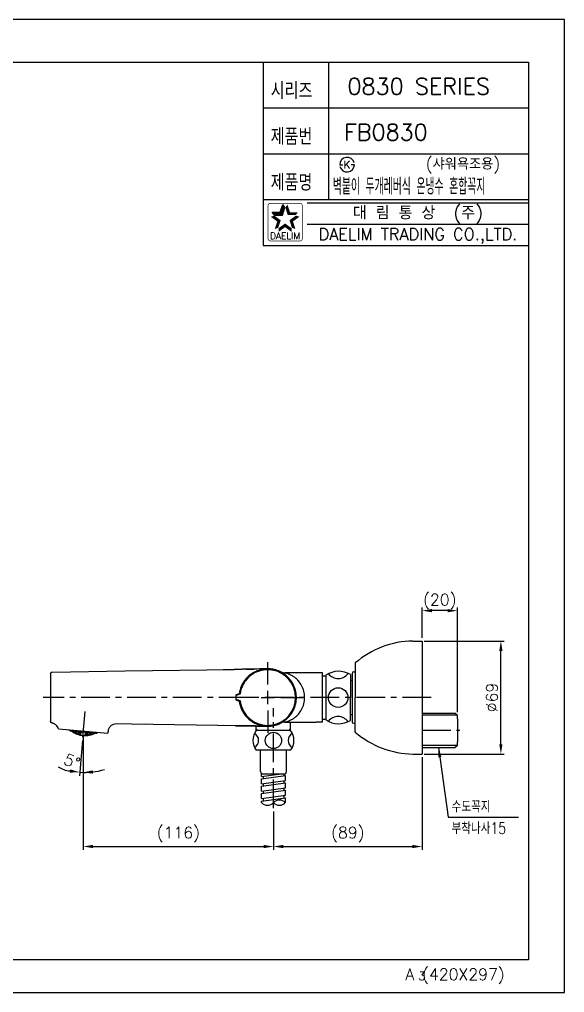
# Model space of a CAD drawing. Extents: x 19886 to 20306, y -169 to 128.
# Drawn here: x 20139.8 to 20306.1, y -168.7 to 128.3 of the extents above; entities that cross this region are included whole.
import ezdxf
from ezdxf.enums import TextEntityAlignment as Align

# ---------------------------------------------------------------- set-up
doc = ezdxf.new("R2010")
doc.units = 0
doc.header["$LTSCALE"] = 7
doc.header["$MEASUREMENT"] = 0
doc.linetypes.add('CENTER', pattern=[2, 1.25, -0.25, 0.25, -0.25])
doc.layers.get('0').update_dxf_attribs({"color": 2, "linetype": 'CONTINUOUS'})
for name, color, linetype in [('CL', 1, 'CENTER'), ('D', 2, 'CONTINUOUS'), ('DIM', 2, 'CONTINUOUS'), ('DWG', 7, 'CONTINUOUS'), ('TXT', 4, 'CONTINUOUS')]:
    doc.layers.add(name, color=color, linetype=linetype)
doc.styles.add('GHS', font='romans', dxfattribs={"bigfont": 'ghs'})
doc.styles.add('HAN', font='TXT.shx', dxfattribs={"bigfont": 'GHS.shx'})
doc.styles.add('ROMANS', font='romans')
doc.dimstyles.new('STANDARD$7', dxfattribs={"dimtxt": 3.5, "dimasz": 3, "dimexe": 1, "dimexo": 1, "dimgap": 1, "dimtad": 1, "dimdec": 4, "dimzin": 0, "dimdsep": 46, "dimtxsty": 'GHS', "dimcen": 1, "dimclrd": 256, "dimclre": 256, "dimclrt": 2, "dimadec": 4, "dimazin": 0, "dimtfac": 1, "dimtdec": 4, "dimtmove": 2, "dimatfit": 2, "dimfxl": 0, "dimtolj": 1, "dimtzin": 0, "dimlwd": -1, "dimlwe": -1, "dimarcsym": 0})

# ---------------------------------------------------------------- blocks, each defined once
blk = doc.blocks.new('BORDER')
for p, q in [((1, 1), (0, 1)), ((1, 0), (1, 1)), ((0, 0), (1, 0))]:
    blk.add_line(p, q)
blk = doc.blocks.new('KS')
at = {"layer": 'D'}
for p, q in [((-2.25, 0), (-1.75, 0)), ((-1.75, 0), (-1.25, 0)), ((1.75, 0), (1.25, 0)), ((2.25, 0), (1.75, 0))]:
    blk.add_line(p, q, dxfattribs=at)
for start, end in [(15, 180), (195, 0)]:
    blk.add_arc((0, 0), 2.25, start, end, dxfattribs=at)
at = {"layer": 'D', "style": 'HAN'}
blk.add_text('K', height=2.39, dxfattribs=at).set_placement((0, 0), align=Align.MIDDLE)

msp = doc.modelspace()

# ---------------------------------------------------------------- hatches: boundary and pattern name
at = {"layer": 'D', "ltscale": 0.6}
h = msp.add_hatch(dxfattribs=at)
h.set_pattern_fill('HONEY', color=256, scale=3, angle=-5)
h.set_pattern_definition([(355, (17453.63966, -361.70037), (0.588664175, 0.274498613), [0.375, -0.75]), (115, (17453.63966, -361.70037), (-0.53205486, 0.372548824), [0.375, -0.75]), (55, (17453.63966, -361.70037), (0.056609315, 0.647047437), [-0.75, 0.375])])
h.paths.add_polyline_path([(20160.23, -90.27, 0.104208), (20162.92, -89.52), (20160.32, -89.29)])
h.paths.add_polyline_path([(20158.19, -90.09), (20158.27, -89.11), (20155.67, -88.88, 0.104208)])

# ---------------------------------------------------------------- linework, layer by layer
at = {"color": 7}
for p, q in [((20214.15, 115.3), (20214.15, 59.3)), ((20234.15, 115.3), (20234.15, 73.3)), ((20214.15, 101.3), (20295.15, 101.3)), ((20214.15, 87.3), (20295.15, 87.3)), ((20214.15, 73.3), (20295.15, 73.3)), ((20214.15, 59.3), (20295.15, 59.3))]:
    msp.add_line(p, q, dxfattribs=at)
at = {"color": 2}
for p, q in [((20219.39, 69.48), (20220.14, 71.79)), ((20220.8, 70.87), (20220.14, 71.79)), ((20216.96, 69.48), (20219.39, 69.48)), ((20217.63, 68.57), (20216.96, 69.48)), ((20217.63, 68.57), (20220.05, 68.57)), ((20220.05, 68.57), (20220.8, 70.87))]:
    msp.add_line(p, q, dxfattribs=at)
at = {"color": 2, "linetype": 'Continuous'}
for p, q in [((20227.65, 72.3), (20295.15, 72.3)), ((20227.65, 65.8), (20295.15, 65.8))]:
    msp.add_line(p, q, dxfattribs=at)
at = {"color": 7, "linetype": 'Continuous'}
for p, q in [((20212.07, -88.75), (20212.07, -87.35)), ((20222.57, -88.76), (20222.57, -86.16))]:
    msp.add_line(p, q, dxfattribs=at)
at = {"color": 2, "linetype": 'Continuous', "const_width": 0.2}
for points in [[(20215.63, 71.43, -0.414214), (20216.38, 72.18)], [(20215.63, 61.43), (20215.63, 71.43, -1)], [(20216.38, 72.18), (20225.38, 72.18, -0.414214), (20226.13, 71.43, 0.043396)], [(20226.13, 71.43), (20226.13, 61.43, -0.414214), (20225.38, 60.68)], [(20225.38, 60.68), (20216.63, 60.68, -0.414214), (20215.63, 61.43, 0.672398)]]:
    msp.add_lwpolyline(points, format="xyb", dxfattribs=at)
at = {"color": 2}
for points in [[(20219.39, 69.48), (20220.05, 68.57), (20220.14, 71.79), (20220.8, 70.87)], [(20221.61, 71.79), (20220.95, 70.87), (20222.36, 69.48), (20221.7, 68.57)], [(20218.47, 66.65), (20219.54, 67), (20216.5, 68.08), (20217.58, 68.43)], [(20216.96, 69.48), (20217.63, 68.57), (20219.39, 69.48), (20220.05, 68.57)], [(20222.36, 69.48), (20221.7, 68.57), (20224.79, 69.48), (20224.12, 68.57)], [(20225.25, 68.08), (20224.17, 68.43), (20223.28, 66.65), (20222.21, 67)], [(20217.72, 64.35), (20218.79, 64.7), (20218.47, 66.65), (20219.54, 67)], [(20220.88, 64.9), (20220.88, 66.03), (20218.91, 63.48), (20218.91, 64.61)], [(20222.84, 63.48), (20222.84, 64.61), (20220.88, 64.9), (20220.88, 66.03)], [(20223.28, 66.65), (20222.21, 67), (20224.03, 64.35), (20222.96, 64.7)]]:
    msp.add_solid(points, dxfattribs=at)
at = {"layer": 'CL', "color": 1}
for p, q in [((20215.57, -74.66), (20215.57, -67.91)), ((20215.57, -80.66), (20215.57, -76.66)), ((20265.41, -78.66), (20147.07, -78.66)), ((20211.57, -78.66), (20204.82, -78.66)), ((20213.57, -78.66), (20217.57, -78.66)), ((20219.57, -78.66), (20226.32, -78.66)), ((20215.57, -82.66), (20215.57, -89.41)), ((20217.32, -112.42), (20217.32, -81.94))]:
    msp.add_line(p, q, dxfattribs=at)
at = {"layer": 'CL'}
for p, q in [((20159.16, -90.75), (20159.84, -82.97)), ((20262.72, -88.66), (20274.17, -88.66))]:
    msp.add_line(p, q, dxfattribs=at)
at = {"layer": 'D'}
for p, q in [((20273.29, -84.01), (20262.72, -84.01)), ((20273.29, -93.31), (20262.72, -93.31))]:
    msp.add_line(p, q, dxfattribs=at)
at = {"layer": 'D', "ltscale": 0.7}
for p, q in [((20212.41, -88.75), (20212.08, -88.18)), ((20222.23, -88.75), (20222.56, -88.18))]:
    msp.add_line(p, q, dxfattribs=at)
at = {"layer": 'D'}
for centre, start, end in [((20215.51, -109.08), 222.5796, 317.4204), ((20219.13, -112.41), 42.5796, 137.4204), ((20219.13, -109.08), 222.5796, 317.4204)]:
    msp.add_arc(centre, 2.46, start, end, dxfattribs=at)
at = {"layer": 'DIM', "ltscale": 0.6}
for p, q in [((20262.72, -60.41), (20262.72, -51.14)), ((20270.44, -52.14), (20265.72, -52.14)), ((20273.44, -83.16), (20273.44, -51.14)), ((20263.27, -61.41), (20287.73, -61.41)), ((20286.73, -92.91), (20286.73, -64.41)), ((20159.07, -91.75), (20158.13, -102.51)), ((20159.3, -90.2), (20159.3, -125.13)), ((20262.72, -96.91), (20262.72, -125.13)), ((20263.27, -95.91), (20287.73, -95.91)), ((20217.32, -113.42), (20217.32, -125.13)), ((20217.32, -113.42), (20217.32, -125.13)), ((20162.3, -124.13), (20214.32, -124.13)), ((20220.32, -124.13), (20259.72, -124.13))]:
    msp.add_line(p, q, dxfattribs=at)
at = {"layer": 'DIM', "extrusion": (0, 0, -1)}
msp.add_line((20270.59, -115.17), (20292.08, -115.17), dxfattribs=at)
at = {"layer": 'DIM', "ltscale": 0.6}
for centre, radius, start, end in [((20156.22, -92.61), 8.52, 237.1647, 263.4581), ((20159.65, -80.07), 21.45, 266.1879, 286.6414)]:
    msp.add_arc(centre, radius, start, end, dxfattribs=at)
for points in [[(20265.72, -51.64), (20265.72, -52.64), (20262.72, -52.14)], [(20270.44, -51.64), (20270.44, -52.64), (20273.44, -52.14)], [(20286.23, -64.41), (20287.23, -64.41), (20286.73, -61.41)], [(20286.23, -92.91), (20287.23, -92.91), (20286.73, -95.91)], [(20155.31, -100.58), (20155.18, -101.57), (20158.22, -101.47)], [(20162.22, -101.88), (20162.18, -100.88), (20159.2, -101.52)], [(20162.3, -123.63), (20162.3, -124.63), (20159.3, -124.13)], [(20214.32, -123.63), (20214.32, -124.63), (20217.32, -124.13)], [(20220.32, -123.63), (20220.32, -124.63), (20217.32, -124.13)], [(20259.72, -123.63), (20259.72, -124.63), (20262.72, -124.13)]]:
    msp.add_solid(points, dxfattribs=at)
at = {"layer": 'DWG'}
for p, q in [((20259.88, -61.41), (20262.72, -61.41)), ((20262.72, -61.41), (20262.72, -95.91)), ((20242.22, -68.27), (20242.22, -78.66)), ((20149.82, -70.9), (20172.09, -70.56)), ((20172.09, -70.56), (20205.29, -70.06)), ((20202.01, -70.11), (20203.67, -70.09)), ((20203.67, -70.09), (20206.51, -70.04)), ((20208.56, -70.01), (20205.29, -70.06)), ((20206.5, -70.04), (20205.79, -70.06)), ((20206.51, -70.04), (20207.11, -70.03)), ((20207.11, -70.03), (20207.73, -70.02)), ((20209.69, -70), (20208.56, -70.01)), ((20208.88, -70.01), (20209.69, -70)), ((20211.13, -69.98), (20209.69, -70)), ((20209.69, -70), (20209.78, -70)), ((20209.78, -70), (20210.88, -69.98)), ((20211.19, -69.98), (20209.97, -69.99)), ((20212.15, -69.96), (20211.13, -69.98)), ((20212.22, -69.96), (20211.19, -69.98)), ((20211.51, -70.91), (20211.75, -71.07)), ((20211.75, -71.07), (20211.76, -70.78)), ((20213.12, -69.93), (20212.22, -69.96)), ((20212.77, -70.37), (20212.98, -70.56)), ((20213.04, -70.28), (20212.98, -70.56)), ((20214.1, -70.03), (20214.28, -70.26)), ((20214.28, -70.26), (20214.39, -69.99)), ((20214.94, -69.9), (20214.71, -69.9)), ((20215.61, -70.16), (20215.47, -69.91)), ((20215.76, -69.91), (20215.61, -70.16)), ((20216.84, -70), (20216.94, -70.27)), ((20216.94, -70.27), (20217.12, -70.05)), ((20217.12, -70.06), (20217.11, -70.06)), ((20217.12, -70.05), (20217.12, -70.04)), ((20218.18, -70.31), (20218.24, -70.59)), ((20218.24, -70.59), (20218.45, -70.4)), ((20218.45, -70.4), (20218.44, -70.39)), ((20218.44, -70.41), (20218.44, -70.41)), ((20219.46, -70.82), (20219.45, -70.82)), ((20219.45, -70.82), (20219.47, -71.1)), ((20219.45, -70.83), (20219.45, -70.83)), ((20219.47, -71.1), (20219.71, -70.95)), ((20219.7, -70.96), (20219.69, -70.96)), ((20219.71, -70.95), (20219.7, -70.94)), ((20220.48, -71.11), (20220.48, -71.11)), ((20220.48, -71.11), (20220.48, -71.11)), ((20220.85, -71.15), (20220.81, -71.15)), ((20221.08, -71.16), (20220.85, -71.15)), ((20228.01, -71.16), (20221.08, -71.16)), ((20232.32, -71.16), (20228.01, -71.16)), ((20232.32, -86.16), (20232.32, -71.16)), ((20241.82, -70.78), (20242.22, -70.78)), ((20149.32, -71.41), (20149.32, -85.91)), ((20208.43, -73.6), (20208.72, -73.63)), ((20208.72, -73.63), (20208.6, -73.37)), ((20209.31, -72.54), (20209.59, -72.62)), ((20209.59, -72.62), (20209.52, -72.34)), ((20210.61, -71.76), (20210.35, -71.64)), ((20210.58, -71.47), (20210.61, -71.76)), ((20220.63, -71.52), (20220.6, -71.81)), ((20220.6, -71.81), (20220.86, -71.69)), ((20220.63, -71.54), (20220.62, -71.53)), ((20220.64, -71.53), (20220.63, -71.52)), ((20220.86, -71.7), (20220.85, -71.7)), ((20220.86, -71.69), (20220.86, -71.69)), ((20221.69, -72.4), (20221.61, -72.68)), ((20221.61, -72.68), (20221.89, -72.6)), ((20222.59, -73.43), (20222.47, -73.69)), ((20222.47, -73.69), (20222.76, -73.67)), ((20232.32, -72.06), (20233.32, -72.06)), ((20233.32, -71.83), (20233.32, -85.49)), ((20240.82, -71.67), (20240.82, -78.66)), ((20241.32, -73.41), (20240.82, -73.41)), ((20241.32, -71.28), (20241.32, -78.66)), ((20241.32, -73.41), (20241.32, -74.66)), ((20207.41, -77.47), (20206.96, -77.11)), ((20207.22, -76.05), (20207.5, -75.99)), ((20207.32, -75.76), (20207.31, -75.78)), ((20207.31, -75.78), (20207.5, -75.99)), ((20208.02, -74.76), (20207.73, -74.78)), ((20207.86, -74.52), (20208.02, -74.76)), ((20223.32, -74.59), (20223.16, -74.84)), ((20223.16, -74.83), (20223.45, -74.85)), ((20223.43, -74.86), (20223.43, -74.85)), ((20223.45, -74.85), (20223.45, -74.84)), ((20223.86, -75.86), (20223.67, -76.07)), ((20223.67, -76.07), (20223.95, -76.13)), ((20223.85, -75.87), (20223.84, -75.86)), ((20223.86, -75.87), (20223.86, -75.86)), ((20223.93, -76.14), (20223.93, -76.13)), ((20223.95, -76.13), (20223.95, -76.12)), ((20224.2, -77.19), (20223.97, -77.37)), ((20224.18, -77.2), (20224.18, -77.19)), ((20224.2, -77.2), (20224.2, -77.19)), ((20207.17, -79.95), (20206, -79.49)), ((20206.01, -77.73), (20207.18, -77.29)), ((20206.87, -79.56), (20206.78, -79.8)), ((20206.79, -77.44), (20206.88, -77.67)), ((20207.4, -79.77), (20206.87, -79.56)), ((20206.88, -77.67), (20207.41, -77.47)), ((20206.95, -80.13), (20207.4, -79.77)), ((20224.23, -79.93), (20223.96, -80.03)), ((20223.96, -80.03), (20224.18, -80.21)), ((20223.97, -77.37), (20224.24, -77.47)), ((20224.32, -78.56), (20224.07, -78.7)), ((20224.07, -78.7), (20224.32, -78.84)), ((20240.82, -85.65), (20240.82, -78.66)), ((20241.32, -78.66), (20241.32, -86.03)), ((20242.22, -89.17), (20242.22, -78.66)), ((20207.19, -81.19), (20207.48, -81.25)), ((20207.48, -81.25), (20207.28, -81.46)), ((20207.69, -82.47), (20207.98, -82.48)), ((20207.98, -82.48), (20207.82, -82.72)), ((20223.41, -82.54), (20223.13, -82.55)), ((20223.13, -82.55), (20223.28, -82.79)), ((20223.39, -82.54), (20223.4, -82.53)), ((20223.41, -82.55), (20223.41, -82.54)), ((20223.92, -81.26), (20223.64, -81.32)), ((20223.64, -81.32), (20223.83, -81.54)), ((20223.82, -81.53), (20223.82, -81.52)), ((20223.83, -81.54), (20223.84, -81.53)), ((20223.91, -81.27), (20223.91, -81.26)), ((20223.92, -81.27), (20223.92, -81.26)), ((20224.17, -80.21), (20224.17, -80.2)), ((20224.18, -80.21), (20224.18, -80.2)), ((20208.39, -83.65), (20208.67, -83.62)), ((20208.67, -83.62), (20208.55, -83.88)), ((20209.26, -84.71), (20209.53, -84.64)), ((20209.53, -84.64), (20209.46, -84.92)), ((20210.28, -85.63), (20210.54, -85.51)), ((20210.54, -85.51), (20210.51, -85.8)), ((20220.8, -85.68), (20220.54, -85.56)), ((20220.54, -85.56), (20220.56, -85.84)), ((20220.55, -85.83), (20220.56, -85.82)), ((20220.56, -85.84), (20220.57, -85.84)), ((20220.78, -85.67), (20220.79, -85.66)), ((20220.79, -85.68), (20220.8, -85.68)), ((20221.83, -84.77), (20221.55, -84.7)), ((20221.55, -84.7), (20221.63, -84.97)), ((20222.71, -83.72), (20222.43, -83.69)), ((20222.43, -83.69), (20222.54, -83.95)), ((20232.32, -85.26), (20233.32, -85.26)), ((20241.32, -83.91), (20240.82, -83.91)), ((20262.72, -83.41), (20272.69, -83.41)), ((20273.44, -84.16), (20272.69, -83.41)), ((20273.44, -85.16), (20273.44, -84.16)), ((20273.44, -85.16), (20273.44, -92.16)), ((20151.73, -88.24), (20166.82, -89.56)), ((20155.31, -88.82), (20155.01, -88.61)), ((20155.43, -88.86), (20163.16, -89.54)), ((20166.84, -88.95), (20166.82, -89.21)), ((20174.02, -86.78), (20169.36, -86.71)), ((20178.26, -86.85), (20174.02, -86.78)), ((20206.91, -87.28), (20174.02, -86.78)), ((20205.79, -87.26), (20202.05, -87.21)), ((20205.79, -87.26), (20207.54, -87.29)), ((20206.92, -87.28), (20207.32, -87.29)), ((20207.32, -87.29), (20207.39, -87.29)), ((20207.39, -87.29), (20207.99, -87.3)), ((20208.34, -87.3), (20208.99, -87.31)), ((20208.99, -87.31), (20209.07, -87.31)), ((20209.07, -87.31), (20210.02, -87.32)), ((20210.18, -87.33), (20211.21, -87.34)), ((20211.21, -87.34), (20212.13, -87.36)), ((20211.44, -86.37), (20211.68, -86.21)), ((20211.68, -86.21), (20211.69, -86.5)), ((20222.57, -88.75), (20212.07, -88.75)), ((20212.13, -87.36), (20213.99, -87.4)), ((20212.69, -86.92), (20212.91, -86.73)), ((20212.91, -86.73), (20212.97, -87.01)), ((20213.25, -87.39), (20213.87, -87.4)), ((20213.87, -87.4), (20214.27, -87.41)), ((20213.99, -87.4), (20214.75, -87.41)), ((20214.02, -87.27), (20214.2, -87.05)), ((20214.2, -87.05), (20214.3, -87.32)), ((20214.3, -87.41), (20214.66, -87.41)), ((20214.66, -87.41), (20214.95, -87.42)), ((20214.9, -87.42), (20214.94, -87.42)), ((20214.94, -87.42), (20214.95, -87.42)), ((20214.94, -87.42), (20214.95, -87.42)), ((20215.39, -87.41), (20215.53, -87.16)), ((20215.53, -87.16), (20215.67, -87.41)), ((20216.76, -87.33), (20216.86, -87.06)), ((20216.86, -87.06), (20217.04, -87.28)), ((20218.1, -87.04), (20218.16, -86.75)), ((20218.16, -86.75), (20218.37, -86.95)), ((20218.36, -86.94), (20218.37, -86.93)), ((20218.37, -86.95), (20218.37, -86.95)), ((20219.37, -86.53), (20219.38, -86.52)), ((20219.38, -86.54), (20219.4, -86.25)), ((20219.38, -86.54), (20219.39, -86.53)), ((20219.64, -86.41), (20219.4, -86.25)), ((20219.62, -86.4), (20219.63, -86.39)), ((20219.63, -86.41), (20219.64, -86.41)), ((20219.65, -86.42), (20219.64, -86.42)), ((20219.65, -86.43), (20219.65, -86.44)), ((20220.84, -86.17), (20221.05, -86.16)), ((20221.08, -86.16), (20230.34, -86.16)), ((20232.32, -86.16), (20230.34, -86.16)), ((20241.82, -86.53), (20242.22, -86.53)), ((20158.19, -90.09), (20158.27, -89.11)), ((20158.56, -90.17), (20158.65, -89.14)), ((20159.85, -90.28), (20159.94, -89.26)), ((20160.23, -90.27), (20160.32, -89.29)), ((20163.29, -89.52), (20163.62, -89.36)), ((20166.82, -89.21), (20166.82, -89.56)), ((20222.57, -94.76), (20212.07, -94.76)), ((20213.34, -101.25), (20213.34, -94.76)), ((20221.29, -101.25), (20221.29, -94.76)), ((20262.72, -93.91), (20272.69, -93.91)), ((20272.69, -93.91), (20273.44, -93.16)), ((20273.44, -93.16), (20273.44, -92.16)), ((20259.88, -95.91), (20262.72, -95.91)), ((20213.7, -101.91), (20214.2, -101.91)), ((20213.7, -102.74), (20219.64, -101.91)), ((20213.7, -102.74), (20213.7, -101.91)), ((20213.7, -103.48), (20220.95, -102.46)), ((20213.7, -105), (20213.7, -103.48)), ((20214.2, -101.91), (20220.95, -101.91)), ((20214.2, -102.67), (20214.2, -103.41)), ((20220.45, -101.91), (20220.45, -102.53)), ((20220.95, -103.98), (20220.95, -102.46)), ((20213.7, -105), (20220.95, -103.98)), ((20213.7, -105.74), (20220.95, -104.72)), ((20213.7, -107.25), (20213.7, -105.74)), ((20213.7, -107.25), (20220.95, -106.23)), ((20214.2, -104.93), (20214.2, -105.67)), ((20220.45, -104.05), (20220.45, -104.79)), ((20220.45, -106.3), (20220.45, -107.04)), ((20220.95, -106.23), (20220.95, -104.72)), ((20213.7, -107.99), (20220.95, -106.97)), ((20213.7, -109.51), (20213.7, -107.99)), ((20213.7, -109.51), (20220.95, -108.49)), ((20213.7, -110.25), (20220.95, -109.23)), ((20214.2, -107.18), (20214.2, -107.92)), ((20214.2, -109.44), (20214.2, -110.18)), ((20220.45, -108.56), (20220.45, -109.3)), ((20220.95, -108.49), (20220.95, -106.97)), ((20220.95, -110.74), (20220.95, -109.23)), ((20213.7, -110.74), (20213.7, -110.25))]:
    msp.add_line(p, q, dxfattribs=at)
for points in [[(20214.71, -69.9), (20213.96, -69.91), (20213.12, -69.93)], [(20206.91, -87.28), (20207.87, -87.29), (20209.23, -87.31), (20210.39, -87.33), (20211.38, -87.34), (20212.27, -87.36), (20213.14, -87.38)]]:
    msp.add_lwpolyline(points, dxfattribs=at)
for centre, radius in [((20237.07, -78.66), 3), ((20217.32, -91.76), 2.49)]:
    msp.add_circle(centre, radius, dxfattribs=at)
for centre, radius, start, end in [((20260.27, -88.91), 27.5, 90.8134, 130.7841), ((20242.47, -68.27), 0.25, 130.7841, 180), ((20215.57, -78.66), 8.75, 89.9999, 171.6198), ((20215.71, -579.29), 509.32, 90.7679, 90.898), ((20215.57, -78.66), 8.5, 89.7319, 143.7321), ((20215.57, -78.66), 8.75, 117.6721, 124.7913), ((20208.29, 121.86), 191.86, 270.7747, 270.9217), ((20215.57, -78.66), 8.75, 108.6722, 115.7916), ((20215.57, -78.66), 8.75, 99.6744, 106.7914), ((20215.57, -78.66), 8.75, 90.67, 97.793), ((20215.14, -87.89), 17.99, 88.0372, 88.6236), ((20215.57, -78.66), 8.5, 80.732, 89.7319), ((20215.57, -78.66), 8.75, 81.6664, 88.7945), ((20215.8, -77.5), 7.57, 81.6433, 82.0692), ((20215.57, -78.66), 8.5, 278.7325, 80.732), ((20215.79, -77.54), 7.61, 79.9519, 81.637), ((20215.57, -78.66), 8.75, 72.6707, 79.792), ((20215.42, -79.12), 9.24, 72.5976, 73.0359), ((20215.45, -79.02), 9.13, 70.8561, 72.6001), ((20215.56, -78.72), 8.81, 65.7942, 70.8181), ((20215.57, -78.66), 8.75, 63.6718, 70.7894), ((20215.65, -78.5), 8.57, 65.5142, 65.7709), ((20215.63, -78.53), 8.61, 63.6746, 65.5129), ((20221.06, -67.19), 3.97, 244.5274, 246.0559), ((20221.08, -67.16), 4, 246.0567, 248.5322), ((20215.6, -78.59), 8.68, 61.8411, 63.6197), ((20221.08, -67.16), 4, 246.1326, 248.5318), ((20221.08, -67.14), 4.02, 248.531, 250.1455), ((20221.08, -67.14), 4.02, 248.5304, 249.1163), ((20215.57, -78.66), 8.76, 58.5051, 61.7737), ((20215.57, -78.66), 8.75, 54.6717, 61.7918), ((20221.08, -67.16), 4, 250.1379, 269.9969), ((20221.08, -67.17), 3.99, 252.9579, 257.1086), ((20221.07, -67.17), 3.99, 257.1214, 261.3578), ((20215.55, -78.69), 8.79, 54.6778, 58.1188), ((20221.08, -67.14), 4.02, 261.4814, 261.705), ((20221.08, -67.13), 4.02, 261.7054, 266.1396), ((20221.08, -67.17), 3.99, 266.1361, 269.9942), ((20237.2, -77.66), 7, 58.8114, 123.6124), ((20237.03, -69.14), 3.72, 217.3648, 324.9002), ((20241.82, -71.28), 0.5, 90, 180), ((20215.57, -78.66), 8.75, 144.6736, 151.7886), ((20215.57, -78.66), 8.5, 143.7321, 152.7298), ((20215.57, -78.66), 8.75, 135.672, 142.792), ((20215.57, -78.66), 8.75, 126.6723, 133.7906), ((20215.57, -78.67), 8.76, 52.8459, 54.6138), ((20215.57, -78.66), 8.75, 45.6715, 52.7916), ((20215.58, -78.65), 8.73, 51.2805, 52.7964), ((20215.59, -78.63), 8.72, 50.9444, 51.2801), ((20215.57, -78.66), 8.75, 43.788, 45.6206), ((20215.57, -78.66), 8.75, 36.672, 43.7916), ((20215.58, -78.65), 8.74, 36.4725, 36.672), ((20215.58, -78.65), 8.74, 34.8358, 36.4723), ((20215.57, -78.66), 8.75, 27.6718, 34.792), ((20215.57, -78.66), 8.75, 162.6665, 169.7913), ((20215.57, -78.66), 8.5, 161.7322, 170.7321), ((20215.57, -78.66), 8.75, 153.6678, 160.6219), ((20215.61, -78.67), 8.54, 152.7573, 161.7179), ((20215.57, -78.66), 8.75, 25.855, 27.6273), ((20215.57, -78.66), 8.75, 18.6725, 25.7919), ((20215.57, -78.66), 8.76, 16.8479, 18.6067), ((20215.57, -78.66), 8.75, 9.6719, 16.7935), ((20215.57, -78.66), 8.75, 7.7897, 9.6164), ((20215.57, -78.66), 9.75, 175.831, 183.6331), ((20206.09, -79.26), 0.25, 183.6331, 248.732), ((20206.1, -77.97), 0.25, 110.732, 175.831), ((20215.57, -78.66), 8.75, 187.8538, 234.6717), ((20215.57, -78.66), 8.75, 189.6727, 196.798), ((20215.57, -78.66), 8.5, 188.7319, 269.7325), ((20215.57, -78.66), 8.75, 349.8532, 351.6409), ((20215.57, -78.66), 8.75, 351.674, 358.7862), ((20215.57, -78.66), 8.75, 0.6783, 7.7905), ((20215.58, -78.66), 8.74, 358.7934, 0.6763), ((20215.57, -78.66), 8.75, 198.6808, 205.7968), ((20215.57, -78.66), 8.75, 207.6759, 214.7909), ((20215.57, -78.66), 8.75, 324.6725, 331.7927), ((20215.57, -78.66), 8.75, 331.8284, 333.6104), ((20215.57, -78.66), 8.75, 333.6726, 340.792), ((20215.57, -78.66), 8.76, 340.8556, 342.6115), ((20215.57, -78.66), 8.75, 342.671, 349.7926), ((20215.57, -78.66), 8.75, 216.6725, 223.7925), ((20215.57, -78.66), 8.75, 225.6739, 232.7922), ((20215.57, -78.66), 8.75, 234.6732, 241.7924), ((20215.57, -78.66), 8.75, 297.6728, 304.7929), ((20215.55, -78.62), 8.79, 301.6626, 304.7867), ((20215.56, -78.65), 8.77, 304.8512, 306.6122), ((20215.57, -78.66), 8.75, 306.6729, 313.793), ((20215.58, -78.67), 8.74, 306.6669, 308.596), ((20215.57, -78.66), 8.75, 313.8491, 315.6756), ((20215.57, -78.66), 8.75, 315.6729, 322.7925), ((20215.58, -78.66), 8.74, 322.7931, 324.636), ((20237.2, -79.66), 7, 236.3876, 301.1886), ((20237.03, -88.18), 3.72, 35.0998, 142.6352), ((20241.82, -86.03), 0.5, 180, 270), ((20155.15, -88.4), 0.25, 207.1441, 235), ((20155.45, -88.61), 0.25, 235, 265), ((20159.79, -83.52), 6.76, 232.4851, 265), ((20216.07, -91.76), 5, 143.0951, 216.8699), ((20215.57, -78.66), 8.75, 240.9806, 248.3715), ((20215.57, -78.66), 8.75, 243.6734, 250.7928), ((20215.57, -78.66), 8.75, 250.8483, 255.7331), ((20215.57, -78.66), 8.75, 252.6731, 259.7901), ((20215.57, -78.66), 8.75, 259.7922, 261.64), ((20215.57, -78.66), 8.75, 261.6715, 268.7945), ((20215, -47.73), 39.68, 269.0353, 269.9401), ((20215, -48.99), 38.42, 269.3496, 269.4999), ((20214.97, -52.15), 35.27, 269.4986, 269.8836), ((20214.96, -57.57), 29.84, 269.9831, 270.2178), ((20215.57, -78.66), 8.75, 268.791, 270), ((20215.57, -78.66), 8.5, 269.7325, 278.7325), ((20215.14, -68.94), 18.48, 271.3298, 271.6463), ((20215.57, -78.66), 8.75, 270.6706, 277.7986), ((20215.78, -79.77), 7.62, 277.3401, 279.4912), ((20215.57, -78.66), 8.75, 279.6731, 286.7943), ((20215.44, -78.26), 9.17, 286.8851, 288.6272), ((20215.57, -78.66), 8.75, 288.6751, 295.7927), ((20215.65, -78.82), 8.57, 294.0067, 294.3648), ((20215.64, -78.79), 8.6, 294.3656, 295.7842), ((20221.06, -90.12), 3.96, 115.1234, 115.4835), ((20221.08, -90.16), 4, 111.0135, 115.1177), ((20215.61, -78.73), 8.66, 295.8333, 297.6219), ((20215.57, -78.66), 8.75, 297.6891, 301.3034), ((20221.08, -90.16), 4, 90.0017, 110.9478), ((20221.12, -90.34), 4.19, 104.3179, 108.226), ((20221.12, -90.33), 4.17, 90.53, 92.088), ((20218.57, -91.76), 5, 323.1301, 36.8699), ((20242.47, -89.04), 0.25, 180, 229.2159), ((20159.79, -83.52), 6.76, 265, 297.5149), ((20163.19, -89.29), 0.25, 265, 295), ((20163.52, -89.13), 0.25, 295, 322.8559), ((20210.32, -91.76), 2.49, 299.7946, 60.2054), ((20224.32, -91.76), 2.49, 119.9406, 240.0594), ((20260.27, -68.41), 27.5, 229.2159, 269.1866), ((20214.1, -101.27), 0.75, 178.2676, 237.8), ((20220.55, -101.27), 0.75, 302.2, 1.7324)]:
    msp.add_arc(centre, radius, start, end, dxfattribs=at)
for points, knots in [([(20149.32, -71.41), (20149.32, -71.34), (20149.34, -71.2), (20149.44, -71.02), (20149.61, -70.92), (20149.75, -70.9), (20149.82, -70.9)], [0, 0, 0, 0, 0.271177, 0.499941, 0.728739, 1, 1, 1, 1]), ([(20149.32, -71.41), (20149.32, -71.34), (20149.33, -71.24), (20149.38, -71.11), (20149.45, -71.03), (20149.53, -70.97), (20149.65, -70.91), (20149.75, -70.9), (20149.82, -70.9)], [0, 0, 0, 0, 0.249763, 0.374907, 0.500002, 0.625097, 0.750241, 1, 1, 1, 1]), ([(20223.76, -72.49), (20223.61, -72.39), (20223.33, -72.19), (20222.89, -71.93), (20222.52, -71.74), (20222.24, -71.61), (20222.04, -71.52), (20221.85, -71.44), (20221.67, -71.37), (20221.51, -71.31), (20221.37, -71.26), (20221.26, -71.22), (20221.19, -71.2), (20221.15, -71.18), (20221.12, -71.17), (20221.1, -71.17), (20221.09, -71.16), (20221.08, -71.16), (20221.08, -71.16)], [0, 0, 0, 0, 0.176723, 0.346995, 0.508927, 0.585833, 0.659286, 0.728566, 0.792796, 0.85081, 0.901365, 0.942979, 0.959939, 0.974077, 0.985262, 0.993384, 0.998333, 1, 1, 1, 1]), ([(20223.76, -84.82), (20223.97, -84.67), (20224.38, -84.33), (20225.16, -83.54), (20226, -82.33), (20226.67, -80.59), (20226.9, -78.66), (20226.67, -76.73), (20226, -74.99), (20225.16, -73.77), (20224.38, -72.98), (20223.97, -72.65), (20223.76, -72.49)], [0, 0, 0, 0, 0.054778, 0.111788, 0.232638, 0.362991, 0.499999, 0.637007, 0.76736, 0.888211, 0.94522, 1, 1, 1, 1]), ([(20206.87, -79.56), (20206.74, -79.53), (20206.51, -79.47), (20206.22, -79.39), (20206.04, -79.33), (20205.93, -79.3), (20205.9, -79.29), (20205.83, -79.27), (20205.84, -79.28)], [0, 0, 0, 0, 0.365175, 0.687815, 0.817227, 0.916282, 0.978601, 1, 1, 1, 1]), ([(20205.85, -77.95), (20205.84, -77.95), (20205.9, -77.93), (20205.93, -77.93), (20206.05, -77.89), (20206.23, -77.84), (20206.52, -77.77), (20206.75, -77.71), (20206.88, -77.67)], [0, 0, 0, 0, 0.0214, 0.083718, 0.182772, 0.312184, 0.634825, 1, 1, 1, 1]), ([(20149.82, -86.46), (20149.74, -86.44), (20149.61, -86.41), (20149.46, -86.31), (20149.39, -86.21), (20149.33, -86.09), (20149.32, -85.98), (20149.32, -85.91)], [0, 0, 0, 0, 0.277521, 0.506431, 0.61563, 0.730038, 1, 1, 1, 1]), ([(20221.08, -86.16), (20221.08, -86.16), (20221.09, -86.16), (20221.1, -86.15), (20221.12, -86.14), (20221.15, -86.13), (20221.19, -86.12), (20221.26, -86.1), (20221.37, -86.06), (20221.51, -86.01), (20221.67, -85.95), (20221.85, -85.88), (20222.04, -85.8), (20222.24, -85.71), (20222.52, -85.57), (20222.89, -85.39), (20223.33, -85.12), (20223.61, -84.93), (20223.76, -84.82)], [0, 0, 0, 0, 0.001667, 0.006616, 0.014737, 0.025921, 0.040059, 0.057017, 0.098628, 0.149181, 0.207194, 0.271424, 0.340702, 0.414154, 0.491058, 0.652993, 0.823271, 1, 1, 1, 1]), ([(20151.73, -88.24), (20151.67, -88.02), (20151.48, -87.59), (20151.12, -87.14), (20150.75, -86.85), (20150.45, -86.67), (20150.14, -86.54), (20149.93, -86.48), (20149.82, -86.46)], [0, 0, 0, 0, 0.24728, 0.502489, 0.630429, 0.756866, 0.880354, 1, 1, 1, 1]), ([(20169.36, -86.71), (20169.05, -86.71), (20168.58, -86.79), (20168.03, -87.06), (20167.53, -87.42), (20167.14, -87.92), (20166.91, -88.49), (20166.85, -88.8), (20166.84, -88.95)], [0, 0, 0, 0, 0.249466, 0.37473, 0.499995, 0.74946, 0.874722, 1, 1, 1, 1]), ([(20214.33, -87.41), (20213.9, -87.4), (20213.21, -87.38), (20212.22, -87.35), (20211.32, -87.34), (20210.34, -87.33), (20208.86, -87.31), (20207.7, -87.29), (20206.91, -87.28)], [0, 0, 0, 0, 0.172822, 0.280275, 0.400923, 0.534039, 0.678842, 1, 1, 1, 1])]:
    msp.add_open_spline(points, degree=3, knots=knots, dxfattribs=at)
msp.add_open_spline([(20218.07, -70.27), (20217.76, -70.18), (20217.44, -70.1), (20217.12, -70.05)], degree=3, dxfattribs=at)
at = {"layer": 'TXT'}
for p, q in [((19917.15, 115.3), (20295.15, 115.3)), ((20295.15, 115.3), (20295.15, -158.7)), ((20295.15, -158.7), (19917.15, -158.7))]:
    msp.add_line(p, q, dxfattribs=at)

# ---------------------------------------------------------------- block references
at = {"xscale": 420, "yscale": 297, "zscale": 420}
msp.add_blockref('BORDER', (19886.15, -168.7), dxfattribs=at)
at = {"layer": 'DIM', "color": 4}
msp.add_blockref('KS', (20239.78, 83.98), dxfattribs=at)

# ---------------------------------------------------------------- texts
at = {"color": 7, "style": 'GHS'}
for s, p in [('0830 SERIES', (20261.65, 107.88)), ('FB0830', (20251.65, 93.88))]:
    msp.add_text(s, height=5, dxfattribs=at).set_placement(p, align=Align.MIDDLE)
at = {"style": 'GHS'}
msp.add_text('(샤워욕조용)', height=3.5, dxfattribs=at).set_placement((20263.79, 82.48))
at = {"style": 'GHS', "width": 0.5}
msp.add_text('벽붙이 두개레버식 온냉수 혼합꼭지', height=5, dxfattribs=at).set_placement((20235.44, 74.86))
at = {"color": 7, "linetype": 'Continuous'}
for s, height, style, p in [('대 림 통 상  (주)', 4, 'GHS', (20261.41, 69)), ('DAELIM TRADING CO.,LTD.', 3.6, 'ROMANS', (20261.41, 62.23))]:
    msp.add_text(s, height=height, dxfattribs=dict(at, style=style)).set_placement(p, align=Align.MIDDLE)
at = {"color": 2, "linetype": 'Continuous', "style": 'ROMANS'}
msp.add_text('DAELIM', height=2, dxfattribs=at).set_placement((20220.88, 61.23), align=Align.CENTER)
at = {"layer": 'DIM', "style": 'GHS', "width": 0.8}
for s, height, p in [('시리즈', 5, (20216.49, 104.03)), ('제품번', 5, (20216.49, 90.03)), ('제품명', 5, (20216.49, 76.03)), ('수도꼭지', 3.5, (20271.69, -113.7)), ('부착나사15', 3.5, (20271.69, -120.29))]:
    msp.add_text(s, height=height, dxfattribs=at).set_placement(p)
at = {"layer": 'DIM', "ltscale": 0.6, "char_height": 3.5, "attachment_point": 5, "style": 'GHS'}
for s, insert in [('\\A1;(20)', (20268.08, -49.39)), ('\\A1;(116)', (20188.31, -120.46)), ('\\A1;(89)', (20240.02, -120.46))]:
    msp.add_mtext(s, dxfattribs=dict(at, insert=insert))
for s, insert, rotation in [('\\A1;%%C69', (20283.98, -78.66), 90), ('\\A1;5%%D', (20155.85, -98.13), 336.9529)]:
    msp.add_mtext(s, dxfattribs=dict(at, insert=insert, rotation=rotation))
at = {"layer": 'DWG', "style": 'GHS'}
msp.add_text('A (420X297)', height=3.5, dxfattribs=at).set_placement((20257.59, -164.91))
msp.add_text('3', height=2.5, dxfattribs=at).set_placement((20262.64, -164.91), align=Align.CENTER)

# ---------------------------------------------------------------- leaders
at = {"layer": 'D'}
msp.add_leader([(20267.7, -93.91), (20270.59, -115.17)], dimstyle='STANDARD$7', override={"dimgap": 1, "dimtad": 0, "dimcen": 0, "dimadec": 2}, dxfattribs=at)

doc.saveas('drawing.dxf')
